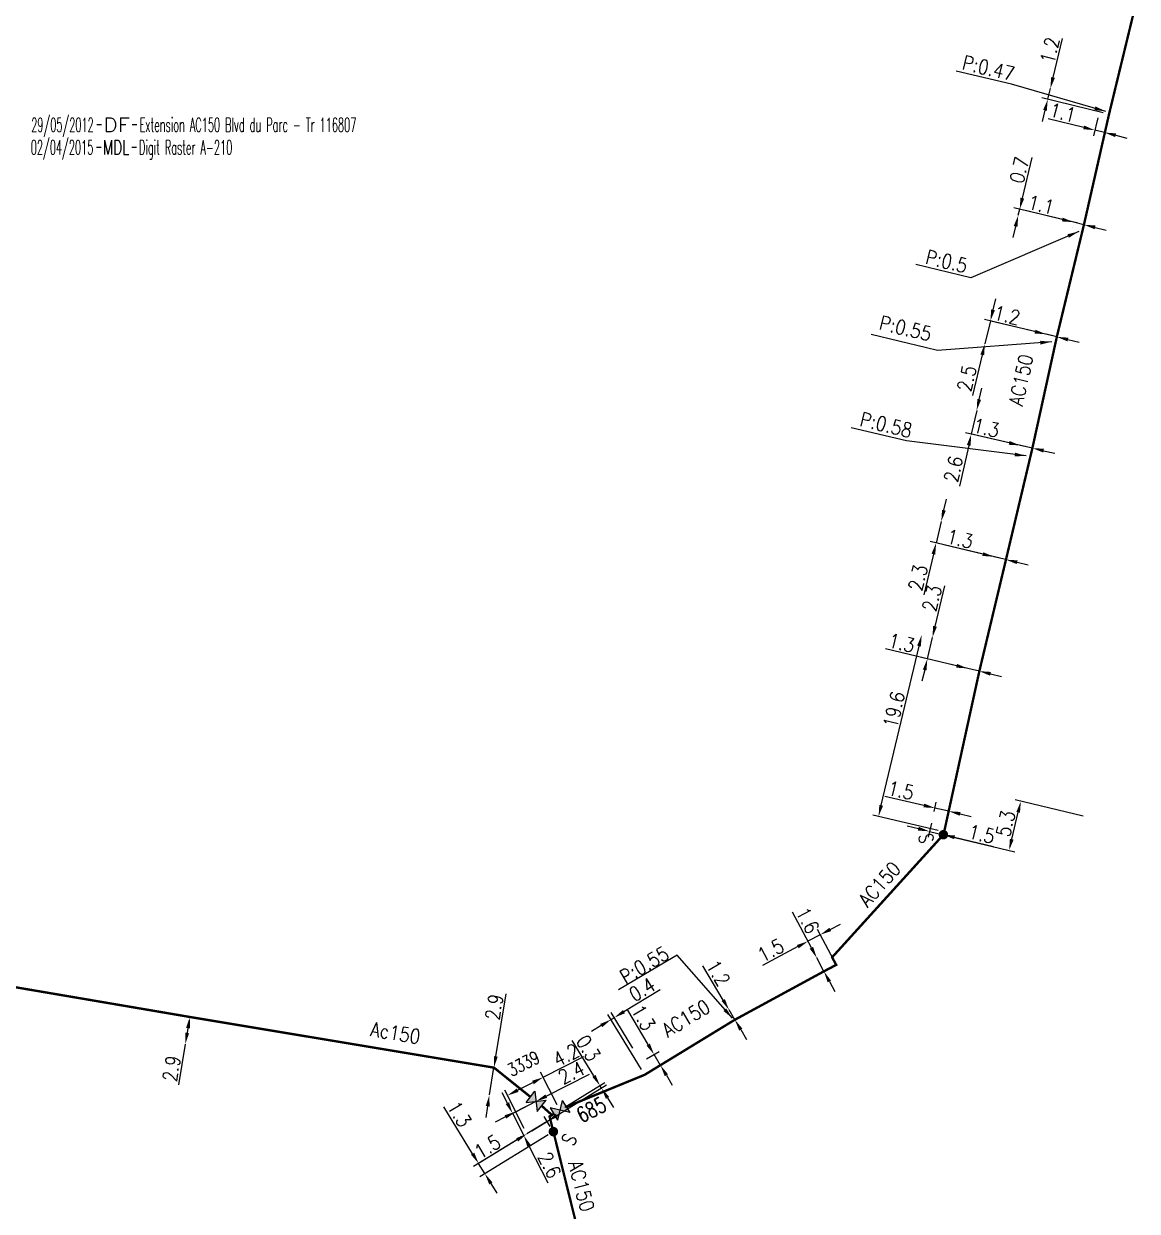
# Model space of a CAD drawing. Header units: millimetres. Extents: x 108000 to 109000, y 147000 to 148000.
# Drawn here: x 108510.6 to 108627.3, y 147120.6 to 147245.1 of the extents above; entities that cross this region are included whole.
import ezdxf
from ezdxf.enums import TextEntityAlignment as Align

# ---------------------------------------------------------------- set-up
doc = ezdxf.new("R2010")
doc.units = ezdxf.units.MM
doc.header["$PDMODE"] = 34
doc.layers.get('0').update_dxf_attribs({"linetype": 'CONTINUOUS'})
doc.layers.get('Defpoints').update_dxf_attribs({"linetype": 'CONTINUOUS'})
doc.layers.add('G_120', color=4, linetype='CONTINUOUS')
doc.layers.add('G_300', color=7, linetype='CONTINUOUS')
doc.styles.add('G_ROMANS', font='ROMANS.SHX', dxfattribs={"width": 0.75})
doc.styles.get("Standard").update_dxf_attribs({"font": 'romans.shx', "width": 0.85})
doc.linetypes.add('G_TYPB_AP', pattern='A,5,-0.3,["o",Standard,S=1.5,R=0,X=0,Y=-0.5],-1.65', length=6.95)
doc.dimstyles.get("Standard").update_dxf_attribs({"dimtxt": 1.5, "dimasz": 1.2, "dimexe": 0.625, "dimexo": 0.625, "dimgap": 0.25, "dimtad": 1, "dimdec": 1, "dimzin": 0, "dimdsep": 46, "dimtxsty": 'Standard', "dimcen": -0.5, "dimadec": 0, "dimazin": 0, "dimtfac": 1, "dimtdec": 1, "dimtmove": 0, "dimatfit": 3, "dimfxl": 0, "dimtolj": 1, "dimtzin": 0, "dimarcsym": 0})

# ---------------------------------------------------------------- blocks, each defined once
blk = doc.blocks.new('*D101')
at = {"layer": 'Defpoints', "color": 0, "linetype": 'Continuous', "transparency": 16777216}
for p in [(108559.86, 147135.65), (108559.39, 147132.79), (108559.39, 147132.79)]:
    blk.add_point(p, dxfattribs=at)
at = {"layer": 'G_120', "color": 0, "linetype": 'Continuous', "lineweight": -2, "transparency": 16777216}
for p, q in [((108560.06, 147136.83), (108561.13, 147143.37)), ((108559.39, 147132.79), (108559.86, 147135.65)), ((108559.2, 147131.6), (108559, 147130.42))]:
    blk.add_line(p, q, dxfattribs=at)
at = {"layer": 'G_120', "color": 0, "linetype": 'Continuous', "transparency": 16777216}
for points in [[(108559.86, 147136.86), (108560.26, 147136.8), (108559.86, 147135.65)], [(108559, 147131.63), (108559.4, 147131.57), (108559.39, 147132.79)]]:
    blk.add_solid(points, dxfattribs=at)
at = {"layer": 'G_120', "color": 0, "linetype": 'Continuous', "transparency": 16777216, "insert": (108559.89, 147142), "char_height": 1.5, "attachment_point": 5, "rotation": 80.6602}
blk.add_mtext('\\A1;2.9', dxfattribs=at)
blk = doc.blocks.new('*D102')
at = {"layer": 'Defpoints', "color": 0, "linetype": 'Continuous', "transparency": 16777216}
for p in [(108564.28, 147132.12), (108562.14, 147131.03), (108562.14, 147131.03)]:
    blk.add_point(p, dxfattribs=at)
at = {"layer": 'G_300', "color": 0, "linetype": 'Continuous', "lineweight": -2, "transparency": 16777216}
for p, q in [((108565.35, 147132.66), (108569.87, 147134.96)), ((108562.14, 147131.03), (108564.28, 147132.12)), ((108561.07, 147130.48), (108560, 147129.94))]:
    blk.add_line(p, q, dxfattribs=at)
at = {"layer": 'G_300', "color": 0, "linetype": 'Continuous', "transparency": 16777216}
for points in [[(108565.26, 147132.84), (108565.44, 147132.48), (108564.28, 147132.12)], [(108560.98, 147130.66), (108561.16, 147130.31), (108562.14, 147131.03)]]:
    blk.add_solid(points, dxfattribs=at)
at = {"layer": 'G_300', "color": 0, "linetype": 'Continuous', "transparency": 16777216, "insert": (108567.98, 147135.12), "char_height": 1.5, "attachment_point": 5, "rotation": 26.9553}
blk.add_mtext('\\A1;2.4', dxfattribs=at)
blk = doc.blocks.new('*D105')
at = {"layer": 'Defpoints', "color": 0, "linetype": 'Continuous', "transparency": 16777216}
for p in [(108564.28, 147132.12), (108562.99, 147128.54), (108563.32, 147128.71)]:
    blk.add_point(p, dxfattribs=at)
at = {"layer": 'G_300', "color": 0, "linetype": 'Continuous', "lineweight": -2, "transparency": 16777216}
for p, q in [((108561.27, 147131.93), (108560.72, 147133)), ((108563.72, 147131.83), (108561.25, 147130.58)), ((108561.81, 147130.86), (108562.99, 147128.54)), ((108562.76, 147128.43), (108562.43, 147128.26)), ((108563.53, 147127.47), (108565.51, 147123.58))]:
    blk.add_line(p, q, dxfattribs=at)
at = {"layer": 'G_300', "color": 0, "linetype": 'Continuous', "transparency": 16777216}
for points in [[(108561.45, 147132.02), (108561.09, 147131.84), (108561.81, 147130.86)], [(108563.71, 147127.56), (108563.35, 147127.38), (108562.99, 147128.54)]]:
    blk.add_solid(points, dxfattribs=at)
at = {"layer": 'G_300', "color": 0, "linetype": 'Continuous', "transparency": 16777216, "insert": (108565.69, 147125.44), "char_height": 1.5, "attachment_point": 5, "rotation": 296.9553}
blk.add_mtext('\\A1;2.6', dxfattribs=at)
blk = doc.blocks.new('*D106')
at = {"layer": 'Defpoints', "color": 0, "linetype": 'Continuous', "transparency": 16777216}
for p in [(108527.99, 147140.96), (108527.52, 147138.1), (108527.52, 147138.1)]:
    blk.add_point(p, dxfattribs=at)
at = {"layer": 'G_120', "color": 0, "linetype": 'Continuous', "lineweight": -2, "transparency": 16777216}
for p, q in [((108527.8, 147139.78), (108527.72, 147139.29)), ((108527.52, 147138.1), (108526.82, 147133.85))]:
    blk.add_line(p, q, dxfattribs=at)
at = {"layer": 'G_120', "color": 0, "linetype": 'Continuous', "transparency": 16777216}
for points in [[(108527.6, 147139.81), (108528, 147139.75), (108527.99, 147140.96)], [(108527.52, 147139.32), (108527.91, 147139.25), (108527.52, 147138.1)]]:
    blk.add_solid(points, dxfattribs=at)
at = {"layer": 'G_120', "color": 0, "linetype": 'Continuous', "transparency": 16777216, "insert": (108526.08, 147135.55), "char_height": 1.5, "attachment_point": 5, "rotation": 80.6049}
blk.add_mtext('\\A1;2.9', dxfattribs=at)
blk = doc.blocks.new('G_300_04')
h = blk.add_hatch(color=256)
h.paths.add_polyline_path([(-1, 1), (-1, -1), (0, 0)])
h.paths.add_polyline_path([(1, 1), (0, 0), (1, -1)])
at = {"flags": 128}
for points in [[(1, 1), (-1, -1)], [(1, -1), (-1, 1)], [(-1, 1), (-1, -1)], [(1, 1), (1, -1)]]:
    blk.add_lwpolyline(points, dxfattribs=at)
at = {"color": 0, "linetype": 'Continuous', "style": 'G_ROMANS', "width": 0.75}
blk.add_attdef('NUM', text='', height=1.5, dxfattribs=at).set_placement((0, 2.07), align=Align.MIDDLE)
at = {"color": 0, "linetype": 'Continuous', "style": 'G_ROMANS', "width": 0.75, "flags": 3}
for tag, p in [('DEF_LEG', (0, -2.5)), ('DEF_COUP', (0, -5)), ('DEF_TYPE', (0, -7.5))]:
    blk.add_attdef(tag, text='', height=1.2, dxfattribs=at).set_placement(p, align=Align.MIDDLE)
blk = doc.blocks.new('GIS_MODF')
at = {"color": 0, "linetype": 'Continuous', "flags": 128}
for points in [[(-2.18, -0.01), (-1.68, -0.01)], [(1.52, -0.01), (2.02, -0.01)]]:
    blk.add_lwpolyline(points, dxfattribs=at)
at = {"color": 0, "linetype": 'Continuous', "width": 0.5}
blk.add_attdef('DATE', text='', height=1.5, dxfattribs=at).set_placement((-2.5, -0.8), align=Align.RIGHT)
at = {"color": 0, "linetype": 'Continuous', "width": 1.771291}
blk.add_attdef('USER', text='', height=1.5, dxfattribs=at).set_placement((-1.51, -0.8), (1.28, -0.8), align=Align.FIT)
at = {"color": 0, "linetype": 'Continuous', "width": 0.5}
blk.add_attdef('DESC', (2.29, -0.8), '', height=1.5, dxfattribs=at)
blk = doc.blocks.new('G_300_11')
at = {"color": 0, "linetype": 'Continuous', "const_width": 0.497, "flags": 128}
blk.add_lwpolyline([(-0.25, 0, 1), (0.25, 0, 1)], format="xyb", close=True, dxfattribs=at)
at = {"color": 0, "linetype": 'Continuous', "style": 'G_ROMANS', "width": 0.75}
blk.add_text('S', height=1.5, dxfattribs=at).set_placement((0, 1.85), align=Align.MIDDLE)
at = {"color": 0, "linetype": 'Continuous', "width": 0.75, "flags": 3}
for tag, p in [('DEF_LEG', (0, -5)), ('DEF_COUP', (0, -7.5)), ('DEF_TYPE', (0, -10))]:
    blk.add_attdef(tag, text='', height=1.2, dxfattribs=at).set_placement(p, align=Align.MIDDLE)
blk = doc.blocks.new('*D246')
at = {"layer": 'Defpoints', "color": 0, "linetype": 'Continuous', "transparency": 16777216}
for p in [(108604.69, 147181), (108604.69, 147181), (108607.04, 147160.35)]:
    blk.add_point(p, dxfattribs=at)
at = {"layer": 'G_120', "color": 0, "linetype": 'Continuous', "lineweight": -2, "transparency": 16777216}
for p, q in [((108600.44, 147163.15), (108604.41, 147179.83)), ((108606.43, 147160.49), (108599.56, 147162.12))]:
    blk.add_line(p, q, dxfattribs=at)
at = {"layer": 'G_120', "color": 0, "linetype": 'Continuous', "transparency": 16777216}
for points in [[(108604.21, 147179.88), (108604.6, 147179.79), (108604.69, 147181)], [(108600.25, 147163.19), (108600.64, 147163.1), (108600.17, 147161.98)]]:
    blk.add_solid(points, dxfattribs=at)
at = {"layer": 'G_120', "color": 0, "linetype": 'Continuous', "transparency": 16777216, "insert": (108601.8, 147173.17), "char_height": 1.5, "attachment_point": 5, "rotation": 76.6333}
blk.add_mtext('\\A1;19.6', dxfattribs=at)
blk = doc.blocks.new('*D247')
at = {"layer": 'Defpoints', "color": 0, "linetype": 'Continuous', "transparency": 16777216}
for p in [(108606.08, 147162.86), (108605.85, 147161.87), (108607.04, 147160.35)]:
    blk.add_point(p, dxfattribs=at)
at = {"layer": 'G_120', "color": 0, "linetype": 'Continuous', "lineweight": -2, "transparency": 16777216}
for p, q in [((108604.91, 147163.13), (108600.83, 147164.07)), ((108605.99, 147162.48), (108606.22, 147163.47)), ((108607.54, 147162.52), (108606.08, 147162.86)), ((108607.18, 147160.95), (108607.68, 147163.13)), ((108608.71, 147162.25), (108609.88, 147161.98))]:
    blk.add_line(p, q, dxfattribs=at)
at = {"layer": 'G_120', "color": 0, "linetype": 'Continuous', "transparency": 16777216}
for points in [[(108604.96, 147163.32), (108604.87, 147162.93), (108606.08, 147162.86)], [(108608.76, 147162.44), (108608.67, 147162.05), (108607.54, 147162.52)]]:
    blk.add_solid(points, dxfattribs=at)
at = {"layer": 'G_120', "color": 0, "linetype": 'Continuous', "transparency": 16777216, "insert": (108602.51, 147164.71), "char_height": 1.5, "attachment_point": 5, "rotation": 346.9872}
blk.add_mtext('\\A1;1.5', dxfattribs=at)
blk = doc.blocks.new('*D248')
at = {"layer": 'Defpoints', "color": 0, "linetype": 'Continuous', "transparency": 16777216}
for p in [(108584.5, 147141.7), (108584.5, 147141.7), (108585.11, 147140.67)]:
    blk.add_point(p, dxfattribs=at)
at = {"layer": 'G_120', "color": 0, "linetype": 'Continuous', "lineweight": -2, "transparency": 16777216}
for p, q in [((108583.89, 147142.73), (108581.75, 147146.33)), ((108585.11, 147140.67), (108584.5, 147141.7)), ((108585.73, 147139.63), (108586.34, 147138.6))]:
    blk.add_line(p, q, dxfattribs=at)
at = {"layer": 'G_120', "color": 0, "linetype": 'Continuous', "transparency": 16777216}
for points in [[(108584.06, 147142.83), (108583.72, 147142.63), (108584.5, 147141.7)], [(108585.9, 147139.74), (108585.56, 147139.53), (108585.11, 147140.67)]]:
    blk.add_solid(points, dxfattribs=at)
at = {"layer": 'G_120', "color": 0, "linetype": 'Continuous', "transparency": 16777216, "insert": (108583.37, 147145.56), "char_height": 1.5, "attachment_point": 5, "rotation": 300.6868}
blk.add_mtext('\\A1;1.2', dxfattribs=at)
blk = doc.blocks.new('*D249')
at = {"layer": 'Defpoints', "color": 0, "linetype": 'Continuous', "transparency": 16777216}
for p in [(108576.64, 147137.03), (108575.31, 147136.24), (108575.66, 147134.9)]:
    blk.add_point(p, dxfattribs=at)
at = {"layer": 'G_120', "color": 0, "linetype": 'Continuous', "lineweight": -2, "transparency": 16777216}
for p, q in [((108576.03, 147138.06), (108573.89, 147141.67)), ((108575.85, 147136.56), (108577.18, 147137.35)), ((108577.32, 147135.89), (108576.64, 147137.03)), ((108576.2, 147135.22), (108577.85, 147136.21)), ((108577.93, 147134.86), (108578.54, 147133.82))]:
    blk.add_line(p, q, dxfattribs=at)
at = {"layer": 'G_120', "color": 0, "linetype": 'Continuous', "transparency": 16777216}
for points in [[(108576.2, 147138.17), (108575.85, 147137.96), (108576.64, 147137.03)], [(108578.1, 147134.96), (108577.76, 147134.75), (108577.32, 147135.89)]]:
    blk.add_solid(points, dxfattribs=at)
at = {"layer": 'G_120', "color": 0, "linetype": 'Continuous', "transparency": 16777216, "insert": (108575.51, 147140.89), "char_height": 1.5, "attachment_point": 5, "rotation": 300.6868}
blk.add_mtext('\\A1;1.3', dxfattribs=at)
blk = doc.blocks.new('*D250')
at = {"layer": 'Defpoints', "color": 0, "linetype": 'Continuous', "transparency": 16777216}
for p in [(108592.77, 147148.89), (108593.05, 147148.36), (108595.73, 147146.42)]:
    blk.add_point(p, dxfattribs=at)
at = {"layer": 'G_120', "color": 0, "linetype": 'Continuous', "lineweight": -2, "transparency": 16777216}
for p, q in [((108595.11, 147150.14), (108596.17, 147150.7)), ((108592.76, 147148.92), (108592.48, 147149.45)), ((108594.05, 147149.57), (108592.77, 147148.89)), ((108595.43, 147146.97), (108593.76, 147150.13)), ((108591.71, 147148.33), (108588.01, 147146.37))]:
    blk.add_line(p, q, dxfattribs=at)
at = {"layer": 'G_120', "color": 0, "linetype": 'Continuous', "transparency": 16777216}
for points in [[(108595.02, 147150.31), (108595.2, 147149.96), (108594.05, 147149.57)], [(108591.62, 147148.51), (108591.8, 147148.15), (108592.77, 147148.89)]]:
    blk.add_solid(points, dxfattribs=at)
at = {"layer": 'G_120', "color": 0, "linetype": 'Continuous', "transparency": 16777216, "insert": (108588.86, 147147.95), "char_height": 1.5, "attachment_point": 5, "rotation": 27.9729}
blk.add_mtext('\\A1;1.5', dxfattribs=at)
blk = doc.blocks.new('*D259')
at = {"layer": 'Defpoints', "color": 0, "linetype": 'Continuous', "transparency": 16777216}
for p in [(108563.32, 147128.71), (108563.32, 147128.71), (108566.09, 147128.94)]:
    blk.add_point(p, dxfattribs=at)
at = {"layer": 'G_300', "color": 0, "linetype": 'Continuous', "lineweight": -2, "transparency": 16777216}
for p, q in [((108565.76, 147129.48), (108565.11, 147130.54)), ((108566.46, 147130.64), (108567.48, 147131.27)), ((108565.43, 147130.01), (108563.32, 147128.71)), ((108562.3, 147128.08), (108558.43, 147125.71))]:
    blk.add_line(p, q, dxfattribs=at)
at = {"layer": 'G_300', "color": 0, "linetype": 'Continuous', "transparency": 16777216}
for points in [[(108566.35, 147130.81), (108566.56, 147130.47), (108565.43, 147130.01)], [(108562.19, 147128.25), (108562.4, 147127.91), (108563.32, 147128.71)]]:
    blk.add_solid(points, dxfattribs=at)
at = {"layer": 'G_300', "color": 0, "linetype": 'Continuous', "transparency": 16777216, "insert": (108559.18, 147127.35), "char_height": 1.5, "attachment_point": 5, "rotation": 31.5506}
blk.add_mtext('\\A1;1.5', dxfattribs=at)
blk = doc.blocks.new('*D260')
at = {"layer": 'Defpoints', "color": 0, "linetype": 'Continuous', "transparency": 16777216}
for p in [(108563.32, 147128.71), (108566.09, 147128.94), (108558.26, 147125.6)]:
    blk.add_point(p, dxfattribs=at)
at = {"layer": 'G_300', "color": 0, "linetype": 'Continuous', "lineweight": -2, "transparency": 16777216}
for p, q in [((108557.63, 147126.63), (108554.62, 147131.53)), ((108562.79, 147128.38), (108557.73, 147125.28)), ((108565.56, 147128.62), (108558.38, 147124.21)), ((108558.91, 147124.54), (108558.26, 147125.6)), ((108559.54, 147123.52), (108560.17, 147122.49))]:
    blk.add_line(p, q, dxfattribs=at)
at = {"layer": 'G_300', "color": 0, "linetype": 'Continuous', "transparency": 16777216}
for points in [[(108557.8, 147126.73), (108557.46, 147126.52), (108558.26, 147125.6)], [(108559.71, 147123.62), (108559.37, 147123.41), (108558.91, 147124.54)]]:
    blk.add_solid(points, dxfattribs=at)
at = {"layer": 'G_300', "color": 0, "linetype": 'Continuous', "transparency": 16777216, "insert": (108556.25, 147130.78), "char_height": 1.5, "attachment_point": 5, "rotation": 301.5506}
blk.add_mtext('\\A1;1.3', dxfattribs=at)
blk = doc.blocks.new('*D318')
at = {"layer": 'Defpoints', "color": 0, "linetype": 'Continuous', "transparency": 16777216}
for p in [(108618.17, 147238.26), (108618.17, 147238.26), (108624.32, 147235.57)]:
    blk.add_point(p, dxfattribs=at)
at = {"layer": 'G_120', "color": 0, "linetype": 'Continuous', "lineweight": -2, "transparency": 16777216}
for p, q in [((108618.45, 147239.43), (108619.45, 147243.5)), ((108617.9, 147237.14), (108618.17, 147238.26)), ((108623.72, 147235.72), (108617.29, 147237.29)), ((108617.61, 147235.98), (108617.32, 147234.81))]:
    blk.add_line(p, q, dxfattribs=at)
at = {"layer": 'G_120', "color": 0, "linetype": 'Continuous', "transparency": 16777216}
for points in [[(108618.26, 147239.47), (108618.65, 147239.38), (108618.17, 147238.26)], [(108617.42, 147236.03), (108617.8, 147235.93), (108617.9, 147237.14)]]:
    blk.add_solid(points, dxfattribs=at)
at = {"layer": 'G_120', "color": 0, "linetype": 'Continuous', "transparency": 16777216, "insert": (108618.12, 147242.28), "char_height": 1.5, "attachment_point": 5, "rotation": 76.2357}
blk.add_mtext('\\A1;1.2', dxfattribs=at)
blk = doc.blocks.new('*D319')
at = {"layer": 'Defpoints', "color": 0, "linetype": 'Continuous', "transparency": 16777216}
for p in [(108623.3, 147235.82), (108624.32, 147235.57), (108622.83, 147233.9)]:
    blk.add_point(p, dxfattribs=at)
at = {"layer": 'G_120', "color": 0, "linetype": 'Continuous', "lineweight": -2, "transparency": 16777216}
for p, q in [((108621.67, 147234.19), (108617.95, 147235.1)), ((108623.15, 147235.21), (108622.69, 147233.3)), ((108624.17, 147234.96), (108623.71, 147233.05)), ((108623.85, 147233.65), (108622.83, 147233.9)), ((108625.02, 147233.37), (108626.19, 147233.08))]:
    blk.add_line(p, q, dxfattribs=at)
at = {"layer": 'G_120', "color": 0, "linetype": 'Continuous', "transparency": 16777216}
for points in [[(108621.72, 147234.38), (108621.62, 147234), (108622.83, 147233.9)], [(108625.07, 147233.56), (108624.97, 147233.17), (108623.85, 147233.65)]]:
    blk.add_solid(points, dxfattribs=at)
at = {"layer": 'G_120', "color": 0, "linetype": 'Continuous', "transparency": 16777216, "insert": (108619.47, 147235.76), "char_height": 1.5, "attachment_point": 5, "rotation": 346.2357}
blk.add_mtext('\\A1;1.1', dxfattribs=at)
blk = doc.blocks.new('*D320')
at = {"layer": 'Defpoints', "color": 0, "linetype": 'Continuous', "transparency": 16777216}
for p in [(108614.81, 147224.98), (108614.81, 147224.98), (108621.69, 147223.99)]:
    blk.add_point(p, dxfattribs=at)
at = {"layer": 'G_120', "color": 0, "linetype": 'Continuous', "lineweight": -2, "transparency": 16777216}
for p, q in [((108615.24, 147226.77), (108616.26, 147231.03)), ((108621.08, 147224.14), (108614.35, 147225.75)), ((108614.81, 147224.98), (108614.96, 147225.61)), ((108614.53, 147223.81), (108614.25, 147222.64))]:
    blk.add_line(p, q, dxfattribs=at)
at = {"layer": 'G_120', "color": 0, "linetype": 'Continuous', "transparency": 16777216}
for points in [[(108615.04, 147226.82), (108615.43, 147226.73), (108614.96, 147225.61)], [(108614.33, 147223.86), (108614.72, 147223.76), (108614.81, 147224.98)]]:
    blk.add_solid(points, dxfattribs=at)
at = {"layer": 'G_120', "color": 0, "linetype": 'Continuous', "transparency": 16777216, "insert": (108614.92, 147229.72), "char_height": 1.5, "attachment_point": 5, "rotation": 76.5109}
blk.add_mtext('\\A1;0.7', dxfattribs=at)
blk = doc.blocks.new('*D321')
at = {"layer": 'Defpoints', "color": 0, "linetype": 'Continuous', "transparency": 16777216}
for p in [(108620.59, 147224.26), (108620.59, 147224.26), (108621.69, 147223.99)]:
    blk.add_point(p, dxfattribs=at)
at = {"layer": 'G_120', "color": 0, "linetype": 'Continuous', "lineweight": -2, "transparency": 16777216}
for p, q in [((108619.42, 147224.54), (108615.7, 147225.43)), ((108621.69, 147223.99), (108620.59, 147224.26)), ((108622.86, 147223.71), (108624.02, 147223.43)), ((108620.44, 147223.65), (108620.44, 147223.65)), ((108621.54, 147223.39), (108621.54, 147223.39))]:
    blk.add_line(p, q, dxfattribs=at)
at = {"layer": 'G_120', "color": 0, "linetype": 'Continuous', "transparency": 16777216}
for points in [[(108619.47, 147224.73), (108619.38, 147224.34), (108620.59, 147224.26)], [(108622.9, 147223.91), (108622.81, 147223.52), (108621.69, 147223.99)]]:
    blk.add_solid(points, dxfattribs=at)
at = {"layer": 'G_120', "color": 0, "linetype": 'Continuous', "transparency": 16777216, "insert": (108617.21, 147226.09), "char_height": 1.5, "attachment_point": 5, "rotation": 346.5109}
blk.add_mtext('\\A1;1.1', dxfattribs=at)
blk = doc.blocks.new('*D322')
at = {"layer": 'Defpoints', "color": 0, "linetype": 'Continuous', "transparency": 16777216}
for p in [(108610.45, 147204.52), (108610.45, 147204.52), (108616.29, 147200.58)]:
    blk.add_point(p, dxfattribs=at)
at = {"layer": 'G_120', "color": 0, "linetype": 'Continuous', "lineweight": -2, "transparency": 16777216}
for p, q in [((108610.71, 147205.69), (108610.98, 147206.86)), ((108609.84, 147204.66), (108609.84, 147204.66)), ((108610.45, 147204.52), (108609.88, 147202.03)), ((108615.68, 147200.71), (108609.27, 147202.17)), ((108609.62, 147200.86), (108608.65, 147196.6))]:
    blk.add_line(p, q, dxfattribs=at)
at = {"layer": 'G_120', "color": 0, "linetype": 'Continuous', "transparency": 16777216}
for points in [[(108610.52, 147205.73), (108610.91, 147205.64), (108610.45, 147204.52)], [(108609.42, 147200.91), (108609.81, 147200.82), (108609.88, 147202.03)]]:
    blk.add_solid(points, dxfattribs=at)
at = {"layer": 'G_120', "color": 0, "linetype": 'Continuous', "transparency": 16777216, "insert": (108608.02, 147198.37), "char_height": 1.5, "attachment_point": 5, "rotation": 77.1988}
blk.add_mtext('\\A1;2.6', dxfattribs=at)
blk = doc.blocks.new('*D323')
at = {"layer": 'Defpoints', "color": 0, "linetype": 'Continuous', "transparency": 16777216}
for p in [(108611.31, 147211.52), (108611.31, 147211.52), (108618.85, 147212.24)]:
    blk.add_point(p, dxfattribs=at)
at = {"layer": 'G_120', "color": 0, "linetype": 'Continuous', "lineweight": -2, "transparency": 16777216}
for p, q in [((108612.17, 147215.07), (108612.45, 147216.24)), ((108618.24, 147212.38), (108611.28, 147214.05)), ((108611.89, 147213.91), (108611.31, 147211.52)), ((108611.03, 147210.36), (108610.01, 147206.11))]:
    blk.add_line(p, q, dxfattribs=at)
at = {"layer": 'G_120', "color": 0, "linetype": 'Continuous', "transparency": 16777216}
for points in [[(108611.97, 147215.12), (108612.36, 147215.03), (108611.89, 147213.91)], [(108610.84, 147210.4), (108611.23, 147210.31), (108611.31, 147211.52)]]:
    blk.add_solid(points, dxfattribs=at)
at = {"layer": 'G_120', "color": 0, "linetype": 'Continuous', "transparency": 16777216, "insert": (108609.41, 147207.88), "char_height": 1.5, "attachment_point": 5, "rotation": 76.5109}
blk.add_mtext('\\A1;2.5', dxfattribs=at)
blk = doc.blocks.new('*D324')
at = {"layer": 'Defpoints', "color": 0, "linetype": 'Continuous', "transparency": 16777216}
for p in [(108617.73, 147212.51), (108617.73, 147212.51), (108618.85, 147212.24)]:
    blk.add_point(p, dxfattribs=at)
at = {"layer": 'G_120', "color": 0, "linetype": 'Continuous', "lineweight": -2, "transparency": 16777216}
for p, q in [((108616.56, 147212.79), (108611.94, 147213.89)), ((108618.85, 147212.24), (108617.73, 147212.51)), ((108620.01, 147211.96), (108621.18, 147211.68))]:
    blk.add_line(p, q, dxfattribs=at)
at = {"layer": 'G_120', "color": 0, "linetype": 'Continuous', "transparency": 16777216}
for points in [[(108616.61, 147212.98), (108616.52, 147212.59), (108617.73, 147212.51)], [(108620.06, 147212.15), (108619.97, 147211.76), (108618.85, 147212.24)]]:
    blk.add_solid(points, dxfattribs=at)
at = {"layer": 'G_120', "color": 0, "linetype": 'Continuous', "transparency": 16777216, "insert": (108613.63, 147214.52), "char_height": 1.5, "attachment_point": 5, "rotation": 346.5109}
blk.add_mtext('\\A1;1.2', dxfattribs=at)
blk = doc.blocks.new('*D325')
at = {"layer": 'Defpoints', "color": 0, "linetype": 'Continuous', "transparency": 16777216}
for p in [(108615.02, 147200.86), (108615.02, 147200.86), (108616.29, 147200.58)]:
    blk.add_point(p, dxfattribs=at)
at = {"layer": 'G_120', "color": 0, "linetype": 'Continuous', "lineweight": -2, "transparency": 16777216}
for p, q in [((108613.85, 147201.13), (108609.77, 147202.06)), ((108616.29, 147200.58), (108615.02, 147200.86)), ((108617.46, 147200.31), (108618.63, 147200.04))]:
    blk.add_line(p, q, dxfattribs=at)
at = {"layer": 'G_120', "color": 0, "linetype": 'Continuous', "transparency": 16777216}
for points in [[(108613.9, 147201.32), (108613.81, 147200.93), (108615.02, 147200.86)], [(108617.5, 147200.51), (108617.42, 147200.12), (108616.29, 147200.58)]]:
    blk.add_solid(points, dxfattribs=at)
at = {"layer": 'G_120', "color": 0, "linetype": 'Continuous', "transparency": 16777216, "insert": (108611.45, 147202.7), "char_height": 1.5, "attachment_point": 5, "rotation": 347.1988}
blk.add_mtext('\\A1;1.3', dxfattribs=at)
blk = doc.blocks.new('*D326')
at = {"layer": 'Defpoints', "color": 0, "linetype": 'Continuous', "transparency": 16777216}
for p in [(108612.26, 147189.19), (108612.26, 147189.19), (108613.52, 147188.89)]:
    blk.add_point(p, dxfattribs=at)
at = {"layer": 'G_120', "color": 0, "linetype": 'Continuous', "lineweight": -2, "transparency": 16777216}
for p, q in [((108611.09, 147189.47), (108607.01, 147190.44)), ((108613.52, 147188.89), (108612.26, 147189.19)), ((108614.69, 147188.61), (108615.86, 147188.34))]:
    blk.add_line(p, q, dxfattribs=at)
at = {"layer": 'G_120', "color": 0, "linetype": 'Continuous', "transparency": 16777216}
for points in [[(108611.14, 147189.66), (108611.04, 147189.28), (108612.26, 147189.19)], [(108614.74, 147188.81), (108614.64, 147188.42), (108613.52, 147188.89)]]:
    blk.add_solid(points, dxfattribs=at)
at = {"layer": 'G_120', "color": 0, "linetype": 'Continuous', "transparency": 16777216, "insert": (108608.7, 147191.07), "char_height": 1.5, "attachment_point": 5, "rotation": 346.6333}
blk.add_mtext('\\A1;1.3', dxfattribs=at)
blk = doc.blocks.new('*D327')
at = {"layer": 'Defpoints', "color": 0, "linetype": 'Continuous', "transparency": 16777216}
for p in [(108605.81, 147180.73), (108605.81, 147180.73), (108610.73, 147177.2)]:
    blk.add_point(p, dxfattribs=at)
at = {"layer": 'G_120', "color": 0, "linetype": 'Continuous', "lineweight": -2, "transparency": 16777216}
for p, q in [((108606.09, 147181.9), (108607.1, 147186.15)), ((108605.28, 147178.49), (108605.81, 147180.73)), ((108610.12, 147177.34), (108604.67, 147178.64)), ((108605, 147177.33), (108604.72, 147176.16))]:
    blk.add_line(p, q, dxfattribs=at)
at = {"layer": 'G_120', "color": 0, "linetype": 'Continuous', "transparency": 16777216}
for points in [[(108605.89, 147181.95), (108606.28, 147181.85), (108605.81, 147180.73)], [(108604.81, 147177.37), (108605.19, 147177.28), (108605.28, 147178.49)]]:
    blk.add_solid(points, dxfattribs=at)
at = {"layer": 'G_120', "color": 0, "linetype": 'Continuous', "transparency": 16777216, "insert": (108605.76, 147184.84), "char_height": 1.5, "attachment_point": 5, "rotation": 76.6333}
blk.add_mtext('\\A1;2.3', dxfattribs=at)
blk = doc.blocks.new('*D328')
at = {"layer": 'Defpoints', "color": 0, "linetype": 'Continuous', "transparency": 16777216}
for p in [(108606.74, 147192.9), (108606.74, 147192.9), (108613.52, 147188.89)]:
    blk.add_point(p, dxfattribs=at)
at = {"layer": 'G_120', "color": 0, "linetype": 'Continuous', "lineweight": -2, "transparency": 16777216}
for p, q in [((108607.01, 147194.07), (108607.29, 147195.23)), ((108606.74, 147192.9), (108606.2, 147190.63)), ((108612.91, 147189.04), (108605.59, 147190.78)), ((108605.92, 147189.47), (108604.91, 147185.21))]:
    blk.add_line(p, q, dxfattribs=at)
at = {"layer": 'G_120', "color": 0, "linetype": 'Continuous', "transparency": 16777216}
for points in [[(108606.82, 147194.11), (108607.21, 147194.02), (108606.74, 147192.9)], [(108605.72, 147189.51), (108606.11, 147189.42), (108606.2, 147190.63)]]:
    blk.add_solid(points, dxfattribs=at)
at = {"layer": 'G_120', "color": 0, "linetype": 'Continuous', "transparency": 16777216, "insert": (108604.3, 147186.99), "char_height": 1.5, "attachment_point": 5, "rotation": 76.6333}
blk.add_mtext('\\A1;2.3', dxfattribs=at)
blk = doc.blocks.new('*D329')
at = {"layer": 'Defpoints', "color": 0, "linetype": 'Continuous', "transparency": 16777216}
for p in [(108609.51, 147177.49), (108609.51, 147177.49), (108610.73, 147177.2)]:
    blk.add_point(p, dxfattribs=at)
at = {"layer": 'G_120', "color": 0, "linetype": 'Continuous', "lineweight": -2, "transparency": 16777216}
for p, q in [((108608.35, 147177.77), (108600.91, 147179.53)), ((108609.66, 147178.1), (108609.66, 147178.1)), ((108610.87, 147177.81), (108610.87, 147177.81)), ((108610.73, 147177.2), (108609.51, 147177.49)), ((108611.9, 147176.92), (108613.06, 147176.64))]:
    blk.add_line(p, q, dxfattribs=at)
at = {"layer": 'G_120', "color": 0, "linetype": 'Continuous', "transparency": 16777216}
for points in [[(108608.39, 147177.96), (108608.3, 147177.57), (108609.51, 147177.49)], [(108611.94, 147177.12), (108611.85, 147176.73), (108610.73, 147177.2)]]:
    blk.add_solid(points, dxfattribs=at)
at = {"layer": 'G_120', "color": 0, "linetype": 'Continuous', "transparency": 16777216, "insert": (108602.59, 147180.16), "char_height": 1.5, "attachment_point": 5, "rotation": 346.6333}
blk.add_mtext('\\A1;1.3', dxfattribs=at)
blk = doc.blocks.new('*D330')
at = {"layer": 'Defpoints', "color": 0, "linetype": 'Continuous', "transparency": 16777216}
for p in [(108593.69, 147147.15), (108593.69, 147147.15), (108595.73, 147146.42)]:
    blk.add_point(p, dxfattribs=at)
at = {"layer": 'G_120', "color": 0, "linetype": 'Continuous', "lineweight": -2, "transparency": 16777216}
for p, q in [((108593.13, 147148.21), (108591.15, 147151.94)), ((108593.14, 147146.86), (108593.14, 147146.86)), ((108594.44, 147145.74), (108593.69, 147147.15)), ((108595.17, 147146.13), (108593.89, 147145.45)), ((108595.01, 147144.68), (108595.57, 147143.62))]:
    blk.add_line(p, q, dxfattribs=at)
at = {"layer": 'G_120', "color": 0, "linetype": 'Continuous', "transparency": 16777216}
for points in [[(108593.31, 147148.31), (108592.95, 147148.12), (108593.69, 147147.15)], [(108595.18, 147144.77), (108594.83, 147144.59), (108594.44, 147145.74)]]:
    blk.add_solid(points, dxfattribs=at)
at = {"layer": 'G_120', "color": 0, "linetype": 'Continuous', "transparency": 16777216, "insert": (108592.74, 147151.09), "char_height": 1.5, "attachment_point": 5, "rotation": 297.9729}
blk.add_mtext('\\A1;1.6', dxfattribs=at)
blk = doc.blocks.new('*D331')
at = {"layer": 'Defpoints', "color": 0, "linetype": 'Continuous', "transparency": 16777216}
for p in [(108572.47, 147140.89), (108574.76, 147137.15), (108575.66, 147134.9)]:
    blk.add_point(p, dxfattribs=at)
at = {"layer": 'G_120', "color": 0, "linetype": 'Continuous', "lineweight": -2, "transparency": 16777216}
for p, q in [((108573.49, 147141.52), (108577.28, 147143.83)), ((108575.33, 147135.44), (108571.8, 147141.22)), ((108572.13, 147140.69), (108572.47, 147140.89)), ((108574.43, 147137.68), (108572.14, 147141.43)), ((108571.1, 147140.06), (108570.08, 147139.43))]:
    blk.add_line(p, q, dxfattribs=at)
at = {"layer": 'G_120', "color": 0, "linetype": 'Continuous', "transparency": 16777216}
for points in [[(108573.39, 147141.69), (108573.6, 147141.35), (108572.47, 147140.89)], [(108571, 147140.23), (108571.21, 147139.89), (108572.13, 147140.69)]]:
    blk.add_solid(points, dxfattribs=at)
at = {"layer": 'G_120', "color": 0, "linetype": 'Continuous', "transparency": 16777216, "insert": (108575.38, 147143.84), "char_height": 1.5, "attachment_point": 5, "rotation": 31.4193}
blk.add_mtext('\\A1;0.4', dxfattribs=at)
blk = doc.blocks.new('*D332')
at = {"layer": 'Defpoints', "color": 0, "linetype": 'Continuous', "transparency": 16777216}
for p in [(108561.27, 147132.73), (108566.77, 147131.18), (108563.32, 147128.71)]:
    blk.add_point(p, dxfattribs=at)
at = {"layer": 'G_300', "color": 0, "linetype": 'Continuous', "lineweight": -2, "transparency": 16777216}
for p, q in [((108565.02, 147134.64), (108569.28, 147136.81)), ((108562.34, 147133.28), (108563.95, 147134.09)), ((108566.49, 147131.74), (108564.73, 147135.19)), ((108563.03, 147129.27), (108560.99, 147133.29))]:
    blk.add_line(p, q, dxfattribs=at)
at = {"layer": 'G_300', "color": 0, "linetype": 'Continuous', "transparency": 16777216}
for points in [[(108563.86, 147134.27), (108564.04, 147133.91), (108565.02, 147134.64)], [(108562.25, 147133.46), (108562.43, 147133.1), (108561.27, 147132.73)]]:
    blk.add_solid(points, dxfattribs=at)
at = {"layer": 'G_300', "color": 0, "linetype": 'Continuous', "transparency": 16777216, "insert": (108567.42, 147136.98), "char_height": 1.5, "attachment_point": 5, "rotation": 26.9553}
blk.add_mtext('\\A1;4.2', dxfattribs=at)
blk = doc.blocks.new('*D333')
at = {"layer": 'Defpoints', "color": 0, "linetype": 'Continuous', "transparency": 16777216}
for p in [(108571.13, 147133.51), (108566.77, 147131.18), (108563.31, 147128.71)]:
    blk.add_point(p, dxfattribs=at)
at = {"layer": 'G_300', "color": 0, "linetype": 'Continuous', "lineweight": -2, "transparency": 16777216}
for p, q in [((108570.34, 147134.78), (108568.06, 147138.51)), ((108567.3, 147131.51), (108571.5, 147134.09)), ((108563.85, 147129.03), (108571.66, 147133.83)), ((108571.13, 147133.51), (108570.97, 147133.76)), ((108571.76, 147132.48), (108572.38, 147131.46))]:
    blk.add_line(p, q, dxfattribs=at)
at = {"layer": 'G_300', "color": 0, "linetype": 'Continuous', "transparency": 16777216}
for points in [[(108570.51, 147134.89), (108570.17, 147134.68), (108570.97, 147133.76)], [(108571.93, 147132.59), (108571.59, 147132.38), (108571.13, 147133.51)]]:
    blk.add_solid(points, dxfattribs=at)
at = {"layer": 'G_300', "color": 0, "linetype": 'Continuous', "transparency": 16777216, "insert": (108569.74, 147137.68), "char_height": 1.5, "attachment_point": 5, "rotation": 301.5506}
blk.add_mtext('\\A1;0.3', dxfattribs=at)
blk = doc.blocks.new('*D385')
at = {"layer": 'Defpoints', "color": 0, "linetype": 'Continuous', "transparency": 16777216}
for p in [(108615.08, 147163.57), (108622.21, 147161.87), (108606.96, 147160.06)]:
    blk.add_point(p, dxfattribs=at)
at = {"layer": 'G_300', "color": 0, "linetype": 'Continuous', "lineweight": -2, "transparency": 16777216}
for p, q in [((108621.6, 147162.01), (108614.47, 147163.72)), ((108614.13, 147159.59), (108614.8, 147162.41)), ((108607.57, 147159.92), (108614.45, 147158.27))]:
    blk.add_line(p, q, dxfattribs=at)
at = {"layer": 'G_300', "color": 0, "linetype": 'Continuous', "transparency": 16777216}
for points in [[(108614.61, 147162.45), (108614.99, 147162.36), (108615.08, 147163.57)], [(108613.93, 147159.63), (108614.32, 147159.54), (108613.85, 147158.42)]]:
    blk.add_solid(points, dxfattribs=at)
at = {"layer": 'G_300', "color": 0, "linetype": 'Continuous', "transparency": 16777216, "insert": (108613.49, 147161.23), "char_height": 1.5, "attachment_point": 5, "rotation": 76.5479}
blk.add_mtext('\\A1;5.3', dxfattribs=at)
blk = doc.blocks.new('*D386')
at = {"layer": 'Defpoints', "color": 0, "linetype": 'Continuous', "transparency": 16777216}
for p in [(108605.85, 147161.87), (108605.5, 147160.41), (108606.96, 147160.06)]:
    blk.add_point(p, dxfattribs=at)
at = {"layer": 'G_300', "color": 0, "linetype": 'Continuous', "lineweight": -2, "transparency": 16777216}
for p, q in [((108604.34, 147160.69), (108603.17, 147160.97)), ((108605.71, 147161.27), (108605.36, 147159.81)), ((108605.5, 147160.41), (108606.96, 147160.06)), ((108608.13, 147159.79), (108612.2, 147158.81))]:
    blk.add_line(p, q, dxfattribs=at)
at = {"layer": 'G_300', "color": 0, "linetype": 'Continuous', "transparency": 16777216}
for points in [[(108604.38, 147160.89), (108604.29, 147160.5), (108605.5, 147160.41)], [(108608.18, 147159.98), (108608.08, 147159.59), (108606.96, 147160.06)]]:
    blk.add_solid(points, dxfattribs=at)
at = {"layer": 'G_300', "color": 0, "linetype": 'Continuous', "transparency": 16777216, "insert": (108610.98, 147160.13), "char_height": 1.5, "attachment_point": 5, "rotation": 346.5479}
blk.add_mtext('\\A1;1.5', dxfattribs=at)

msp = doc.modelspace()

# ---------------------------------------------------------------- linework, layer by layer
at = {"layer": 'G_120', "linetype": 'G_TYPB_AP', "const_width": 0.25}
for points in [[(108627.15, 147247.24), (108624.32, 147235.57), (108621.69, 147223.99), (108618.85, 147212.24), (108616.29, 147200.58), (108613.52, 147188.89), (108610.73, 147177.2), (108610.73, 147177.2), (108607.04, 147160.35), (108606.96, 147160.06), (108595.3, 147147.21), (108595.73, 147146.42), (108594.44, 147145.74), (108585.11, 147140.67), (108575.66, 147134.9), (108567.44, 147131.53)], [(108565.94, 147130.68), (108564.86, 147131.65)], [(108566.13, 147130.8), (108565.94, 147130.68), (108565.69, 147130.53), (108566.09, 147128.94), (108569.01, 147117.16), (108571.19, 147110.87)]]:
    msp.add_lwpolyline(points, dxfattribs=at)
at = {"layer": 'G_120', "linetype": 'G_TYPB_AP', "const_width": 0.25, "flags": 128}
msp.add_lwpolyline([(108563.69, 147132.58), (108559.86, 147135.65), (108527.99, 147140.96), (108509.04, 147144.19), (108504.54, 147144.61), (108466.85, 147150.83), (108457, 147152.65), (108438.35, 147155.4), (108413.95, 147159.48), (108372.28, 147165.8), (108362.84, 147166.09), (108352.96, 147164.09), (108352.96, 147164.09), (108344.45, 147162.22), (108326.55, 147158.03), (108307.98, 147153.91), (108287.24, 147149.55), (108276.89, 147146.48), (108252.12, 147140.96), (108232.93, 147136.55), (108203.53, 147130.48), (108185.03, 147129.27)], dxfattribs=at)

# ---------------------------------------------------------------- block references
at = {"layer": 'G_120', "linetype": 'Continuous'}
ref = msp.add_blockref('GIS_MODF', (108520.43, 147234.51), dxfattribs=at)
ref.add_attrib('DATE', '29/05/2012', dxfattribs={"layer": '0', "color": 0, "linetype": 'Continuous', "height": 1.5, "width": 0.5}).set_placement((108517.93, 147233.71), align=Align.RIGHT)
ref.add_attrib('USER', 'DF', dxfattribs={"layer": '0', "color": 0, "linetype": 'Continuous', "height": 1.5, "width": 1.025485}).set_placement((108518.93, 147233.71), (108521.71, 147233.71), align=Align.FIT)
ref.add_attrib('DESC', 'Extension AC150 Blvd du Parc - Tr 116807', (108522.72, 147233.71), dxfattribs={"layer": '0', "color": 0, "linetype": 'Continuous', "height": 1.5, "width": 0.5})
ref = msp.add_blockref('GIS_MODF', (108520.38, 147232.13), dxfattribs=at)
ref.add_attrib('DATE', '02/04/2015', dxfattribs={"layer": '0', "color": 0, "linetype": 'Continuous', "height": 1.5, "width": 0.5}).set_placement((108517.88, 147231.34), align=Align.RIGHT)
ref.add_attrib('USER', 'MDL', dxfattribs={"layer": '0', "color": 0, "linetype": 'Continuous', "height": 1.5, "width": 0.638826}).set_placement((108518.87, 147231.34), (108521.66, 147231.34), align=Align.FIT)
ref.add_attrib('DESC', 'Digit Raster A-210', (108522.67, 147231.34), dxfattribs={"layer": '0', "color": 0, "linetype": 'Continuous', "height": 1.5, "width": 0.5})
at = {"layer": 'G_300'}
for p, rotation in [((108606.96, 147160.06), 101.8973355692747), ((108566.09, 147128.94), 243.8689294661863)]:
    msp.add_blockref('G_300_11', p, dxfattribs=dict(at, rotation=rotation))
ref = msp.add_blockref('G_300_04', (108564.28, 147132.12), dxfattribs=dict(at, xscale=0.75, yscale=0.75, zscale=0.75, rotation=141.3517143795175))
ref.add_attrib('NUM', '3339', dxfattribs={"layer": '0', "color": 0, "linetype": 'Continuous', "height": 1.35, "rotation": 26.9553, "style": 'G_ROMANS', "width": 0.75}).set_placement((108562.96, 147136.07), align=Align.MIDDLE)
ref = msp.add_blockref('G_300_04', (108566.77, 147131.18), dxfattribs=dict(at, xscale=0.7499999999999999, yscale=0.7499999999999999, zscale=0.7499999999999999, rotation=31.550592298589))
ref.add_attrib('NUM', '685', dxfattribs={"layer": '0', "color": 0, "linetype": 'Continuous', "height": 1.607, "rotation": 26.9553, "width": 0.75}).set_placement((108570.07, 147131.24), align=Align.MIDDLE_CENTER)

# ---------------------------------------------------------------- texts
at = {"layer": 'G_120', "linetype": 'Continuous', "width": 0.85}
for s, rotation, p in [('AC150', 77.6748, (108615.09, 147207.71)), ('AC150', 48.2157, (108600.26, 147154.87)), ('AC150', 31.3836, (108579.99, 147140.83)), ('Ac150', 350.5298, (108549.54, 147139.28))]:
    msp.add_text(s, height=1.5, rotation=rotation, dxfattribs=at).set_placement(p, align=Align.MIDDLE)
msp.add_text('AC150', height=1.5, rotation=284.5478, dxfattribs=at).set_placement((108567.62, 147125.67))
at = {"layer": 'G_120', "linetype": 'Continuous', "char_height": 1.5, "attachment_point": 9}
for s, insert, rotation in [('\\A1;P:0.47', (108614.18, 147239.03), 346.5109), ('\\A1;P:0.5', (108609.27, 147218.91), 346.5109), ('\\A1;P:0.55', (108605.5, 147211.76), 346.5109), ('\\A1;P:0.58', (108603.47, 147201.64), 346.5109), ('\\A1;P:0.55', (108578.37, 147147.16), 30.6868)]:
    msp.add_mtext(s, dxfattribs=dict(at, insert=insert, rotation=rotation))

# ---------------------------------------------------------------- dimensions: what is measured, and where the dimension line sits
at = {"layer": 'G_120', "linetype": 'Continuous'}
for base, p1, p2, angle, picture, middle in [((108618.16862003, 147238.26114213), (108624.32311488, 147235.56951868), (108618.16862003, 147238.26114213), 256.23571076, '*D318', (108619.09526513, 147242.0439416)), ((108622.83, 147233.9), (108624.32, 147235.57), (108623.3, 147235.82), 346.2357, '*D319', (108619.23, 147234.79)), ((108614.8062, 147224.9753), (108621.6887, 147223.9928), (108614.8062, 147224.9753), 76.5109, '*D320', (108615.8876, 147229.4832)), ((108620.59, 147224.26), (108621.69, 147223.99), (108620.59, 147224.26), 346.5109, '*D321', (108616.98, 147225.12)), ((108611.31, 147211.52), (108618.85, 147212.24), (108611.31, 147211.52), 76.5109, '*D323', (108610.38, 147207.65)), ((108617.7289, 147212.5052), (108618.8472, 147212.2369), (108617.7289, 147212.5052), 346.5109, '*D324', (108613.3931, 147213.5452)), ((108610.4474, 147204.5184), (108616.2895, 147200.576), (108610.4475, 147204.5184), 257.1988, '*D322', (108608.9993, 147198.1452)), ((108615.02, 147200.86), (108616.29, 147200.58), (108615.02, 147200.86), 347.1988, '*D325', (108611.22, 147201.73)), ((108606.74, 147192.9), (108613.52, 147188.89), (108606.74, 147192.9), 256.6333, '*D328', (108605.27, 147186.76)), ((108612.26, 147189.19), (108613.52, 147188.89), (108612.26, 147189.19), 346.6333, '*D326', (108608.47, 147190.09)), ((108605.81, 147180.73), (108610.73, 147177.2), (108605.81, 147180.73), 256.6333, '*D327', (108606.73, 147184.61)), ((108609.51, 147177.49), (108610.73, 147177.2), (108609.51, 147177.49), 346.6333, '*D329', (108602.36, 147179.19)), ((108604.6853, 147180.9996), (108607.0401, 147160.3457), (108604.6853, 147180.9996), 256.6333, '*D246', (108602.7703, 147172.9406)), ((108606.08, 147162.86), (108607.04, 147160.35), (108605.85, 147161.87), 346.9872, '*D247', (108602.29, 147163.73)), ((108593.69, 147147.15), (108595.73, 147146.42), (108593.69, 147147.15), 297.9729, '*D330', (108591.85, 147150.62)), ((108592.7702, 147148.8937), (108595.7255, 147146.4206), (108593.0515, 147148.364), 27.9729, '*D250', (108589.3306, 147147.0669)), ((108584.5, 147141.7), (108585.11, 147140.67), (108584.5, 147141.7), 300.6868, '*D248', (108582.51, 147145.05)), ((108572.47, 147140.89), (108575.66, 147134.9), (108574.76, 147137.15), 211.4193, '*D331', (108575.9, 147142.99)), ((108559.39, 147132.79), (108559.86, 147135.65), (108559.39, 147132.79), 80.6602, '*D101', (108560.88, 147141.84)), ((108576.64, 147137.03), (108575.66, 147134.9), (108575.31, 147136.24), 300.6868, '*D249', (108574.65, 147140.38)), ((108527.52, 147138.1), (108527.99, 147140.96), (108527.52, 147138.1), 80.6049, '*D106', (108527.07, 147135.38))]:
    dim = msp.add_linear_dim(base=base, p1=p1, p2=p2, angle=angle, dimstyle='Standard', dxfattribs=at)
    dim.commit()
    dim.dimension.update_dxf_attribs({"geometry": picture, "text_midpoint": middle, "dimtype": 160})
at = {"layer": 'G_300', "linetype": 'Continuous'}
for base, p2, angle, picture, middle in [((108615.08, 147163.57), (108622.21, 147161.87), 256.5479, '*D385', (108614.46, 147161)), ((108605.5, 147160.41), (108605.85, 147161.87), 346.5479, '*D386', (108610.75, 147159.16))]:
    dim = msp.add_linear_dim(base=base, p1=(108606.96, 147160.06), p2=p2, angle=angle, dimstyle='Standard', override={"dimatfit": 0}, dxfattribs=at)
    dim.commit()
    dim.dimension.update_dxf_attribs({"geometry": picture, "text_midpoint": middle, "dimtype": 160})
for base, p1, p2, angle, picture, middle in [((108571.13, 147133.51), (108566.77, 147131.18), (108563.31, 147128.71), 121.5506, '*D333', (108568.89, 147137.16)), ((108561.27, 147132.73), (108566.77, 147131.18), (108563.32, 147128.71), 26.9553, '*D332', (108567.87, 147136.09)), ((108562.14, 147131.03), (108564.28, 147132.12), (108562.14, 147131.03), 26.9553, '*D102', (108568.43, 147134.23)), ((108562.99, 147128.54), (108564.28, 147132.12), (108563.32, 147128.71), 116.9553, '*D105', (108564.8, 147124.99)), ((108558.26, 147125.6), (108566.09, 147128.94), (108563.32, 147128.71), 301.5506, '*D260', (108555.4, 147130.26))]:
    dim = msp.add_linear_dim(base=base, p1=p1, p2=p2, angle=angle, dimstyle='Standard', dxfattribs=at)
    dim.commit()
    dim.dimension.update_dxf_attribs({"geometry": picture, "text_midpoint": middle, "dimtype": 160})
dim = msp.add_linear_dim(base=(108563.32, 147128.71), p1=(108566.09, 147128.94), p2=(108563.32, 147128.71), angle=31.5506, text='1.5', dimstyle='Standard', dxfattribs=at)
dim.commit()
dim.dimension.update_dxf_attribs({"geometry": '*D259', "text_midpoint": (108559.71, 147126.49), "dimtype": 160})

# ---------------------------------------------------------------- leaders
at = {"layer": 'G_120', "linetype": 'Continuous', "annotation_type": 0, "has_hookline": 1, "hookline_direction": 1}
for points, text_width, horizontal_direction in [([(108623.99, 147235.87), (108614.1, 147238.71)], 5.71, (0.972414, -0.233261, 0)), ([(108621.14, 147223.28), (108609.84, 147218.43), (108608.67, 147218.71)], 4.49, (0.972414, -0.233261, 0)), ([(108618.31, 147211.72), (108606.35, 147210.81), (108605.18, 147211.09)], 5.71, (0.972414, -0.233261, 0)), ([(108615.63, 147199.76), (108603.11, 147201.33)], 5.71, (0.972414, -0.233261, 0)), ([(108584.85, 147140.82), (108579.07, 147147.44), (108578.04, 147146.83)], 5.71, (0.85997, 0.510345, 0))]:
    msp.add_leader(points, dimstyle='Standard', override={"dimgap": 0.25, "dimtad": 1}, dxfattribs=dict(at, text_width=text_width, horizontal_direction=horizontal_direction))

doc.saveas('drawing.dxf')
